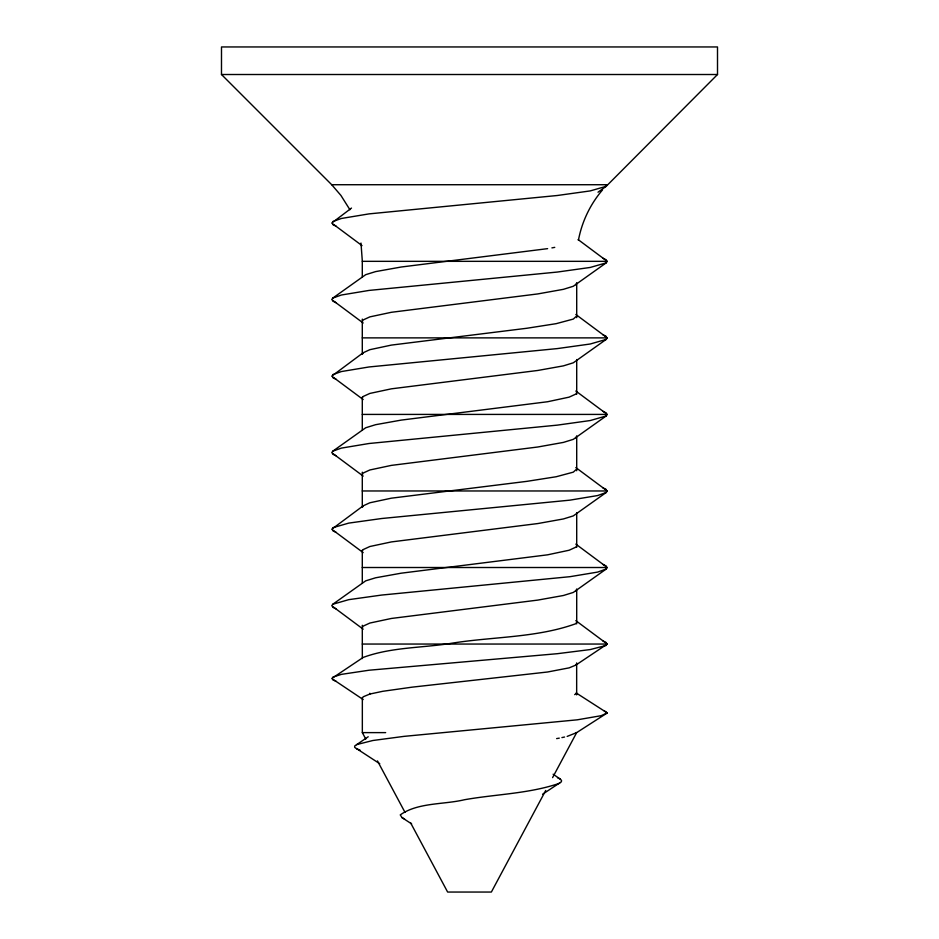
<?xml version="1.0" encoding="UTF-8"?>
<svg xmlns="http://www.w3.org/2000/svg" width="939" height="939" viewBox="0 0 939 939"><rect width="100%" height="100%" fill="white"/><g stroke="black" fill="none" stroke-linecap="round" stroke-linejoin="round"><path stroke-width="1.41" d="M349.918 209.737L340.916 195.429L331.713 184.725L221.487 74.51L221.498 46.95L717.502 46.95L717.513 74.51L606.195 186.321L598.014 192.213M362.337 698.182L363.182 696.797L369.86 694.038L369.86 693.252M578.424 240.267C581.875 221.757 590.255 204.221 602.509 189.924M545.712 790.474L491.367 892.05L447.633 892.05L410.484 822.623M552.59 777.621L576.663 732.62L607.275 712.936L604.035 710.647M362.337 321.478L363.182 319.941L369.86 316.877L391.387 312.288L537.812 293.919L563.4 289.329L573.295 286.266L606.195 262.861L607.275 261.335L578.154 239.609M362.337 354.273L363.182 352.747L369.86 349.684L391.387 345.094L526.92 328.251L556.193 323.662L573.295 319.072L576.663 316.009M362.337 398.019L363.182 396.481L369.86 393.429L391.387 388.828L537.812 370.459L563.4 365.87L573.295 362.806L606.195 339.402L607.275 337.876L575.818 314.471M362.337 474.559L363.182 473.033L369.86 469.969L391.387 465.38L537.812 446.999L563.4 442.41L573.295 439.346L606.195 415.954L607.275 414.416L575.818 391.023M362.337 507.365L363.182 505.839L369.86 502.776L391.387 498.175L526.92 481.343L556.193 476.742L573.295 472.153L576.663 469.089M362.337 551.099L363.182 549.573L369.86 546.51L391.387 541.92L537.812 523.551L563.4 518.95L573.295 515.898L606.195 492.494L607.275 490.968L575.818 467.563M362.337 627.651L363.182 626.113L369.86 623.05L391.387 618.461L537.812 600.091L563.4 595.502L573.295 592.439L606.195 569.034L607.275 567.508L575.818 544.104M575.818 284.728L576.663 283.202M576.663 392.549L575.818 394.087L569.14 397.138L547.613 401.739L401.188 420.109L375.6 424.698L365.705 427.761L332.805 451.166L331.725 452.692L363.182 476.096M575.818 437.82L576.663 436.295M576.663 545.641L575.818 547.167L569.14 550.231L547.613 554.82L401.188 573.189L375.6 577.79L365.705 580.842L332.805 604.246L331.725 605.772L363.182 629.177M575.818 590.901L576.663 589.375M576.663 622.181L575.818 623.707C535.7 638.18 491.226 636.548 449.417 643.614C420.778 647.957 390.542 647.335 363.182 657.429L331.725 678.498L363.182 699.555M369.86 694.038L382.807 691.292L412.08 687.16L547.613 671.995L569.14 667.864L575.818 665.105L576.663 663.732M351.503 208.071L331.725 223.059L362.02 245.619M547.613 248.647L401.188 267.016L375.6 271.606L365.705 274.669L332.805 298.074L331.725 299.6L363.182 323.004M363.182 352.747L331.725 376.152L363.182 399.544M363.182 505.839L331.725 529.232L363.182 552.637M575.818 665.105L607.275 644.048L575.818 620.644M542.601 794.23L561.358 781.823L561.534 780.45L560.243 779.077L553.13 774.217M368.217 736.751L354.684 746L354.684 747.385L379.755 763.724M574.668 694.637L576.663 693.252L607.275 712.936L601.171 715.694L577.25 719.826L404.04 736.364L372.9 740.495L356.515 744.627M332.805 221.534L341.397 218.47L369.062 213.881L557.32 195.5L590.232 190.91L606.195 186.321M332.805 298.074L341.397 295.01L369.062 290.421L557.32 272.052L590.232 267.451L606.195 262.861M332.805 374.614L341.397 371.551L369.062 366.961L557.32 348.592L590.232 344.003L606.195 339.402M332.805 451.166L341.397 448.103L369.062 443.501L557.32 425.132L590.232 420.543L606.195 415.954M332.805 527.706L348.768 523.105L381.68 518.516L569.938 500.147L597.603 495.557L606.195 492.494M332.805 604.246L348.768 599.657L381.68 595.056L569.938 576.687L597.603 572.097L606.195 569.034M559.714 783.208C529.197 793.76 496.097 794.124 464.488 799.735C443.807 804.688 417.843 802.376 400.249 814.899L402.068 817.646L411.622 823.89M332.805 677.113L341.397 674.366L369.062 670.223L557.32 653.697L590.232 649.565L606.195 645.422M567.168 736.411L576.663 732.62L575.818 732.62M561.921 737.585L564.55 737.033M551.909 247.884L554.761 247.368M556.639 738.594L559.28 738.136M221.487 74.51L717.513 74.51M331.713 184.725L607.287 184.725L605.268 184.783M607.275 261.335L362.29 261.335L362.29 277.216M362.29 337.876L607.275 337.876M362.29 414.416L607.275 414.416M362.29 490.968L607.275 490.968M362.29 567.508L607.275 567.508M362.29 644.048L607.275 644.048M575.818 693.252L576.663 693.252M362.337 697.771L362.337 732.62L385.659 732.62M356.503 748.759L360.071 750.144M332.805 679.871L336.056 681.245M602.944 258.272L606.195 259.798M602.955 334.812L606.195 336.35M332.805 224.597L336.056 226.123M602.955 411.352L606.195 412.89M332.805 301.137L336.056 302.663M602.955 487.904L606.195 489.43M332.805 377.678L336.056 379.215M602.955 564.445L606.195 565.971M332.805 454.218L336.056 455.755M602.955 640.985L606.195 642.522M332.805 530.77L336.056 532.296M332.805 607.31L336.056 608.836M557.461 777.692L560.243 779.077M402.068 817.646L404.556 819.031M362.337 732.62L365.776 739.052M377.466 760.907L404.991 812.341M360.987 243.06L362.337 261.335M576.71 282.991L576.71 317.652M576.71 359.543L576.71 394.204M576.71 436.083L576.71 470.744M576.71 512.624L576.71 547.284M576.71 589.164L576.71 623.836M576.663 662.922L576.663 694.872M362.29 319.096L362.29 353.757M362.29 397.091L362.29 430.308M362.29 472.188L362.29 506.849M362.29 550.172L362.29 583.389M362.29 625.28L362.337 658.568"/></g></svg>
